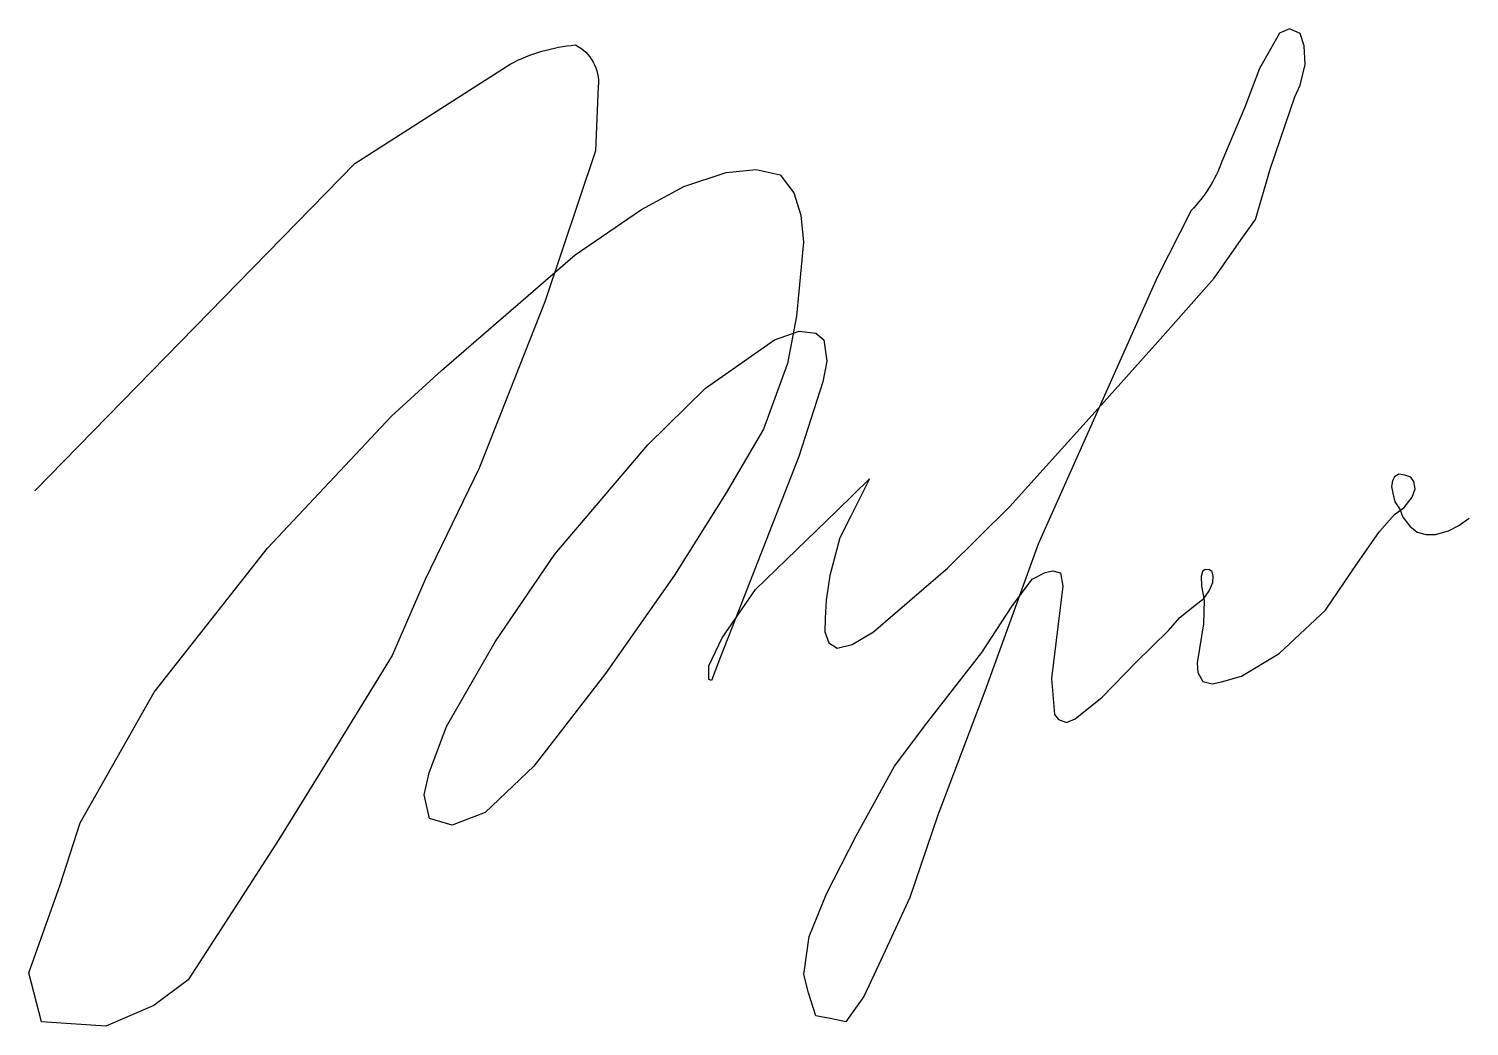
# Model space of a CAD drawing. Header units: millimetres. Extents: x 4475 to 4747, y 3075 to 3263.
import ezdxf

# ---------------------------------------------------------------- set-up
doc = ezdxf.new("R2010")
doc.units = ezdxf.units.MM

msp = doc.modelspace()

# ---------------------------------------------------------------- linework, layer by layer
at = {"color": 5, "lineweight": 30}
for points in [[(4582.41, 3252.07), (4581.86, 3239.85), (4572.28, 3211.35), (4559.92, 3179.97), (4549.73, 3158.92), (4543.51, 3144.56), (4532.46, 3126.66), (4522.08, 3109.84), (4513.95, 3097.26), (4504.96, 3083.33), (4498.45, 3078.47), (4489.39, 3074.58), (4477.26, 3075.4), (4474.86, 3084.68), (4480.78, 3101.3), (4484.56, 3112.97), (4498.54, 3137.68), (4519.96, 3164.84), (4543.37, 3189.8), (4552.82, 3198.37), (4578.04, 3220.26), (4590.58, 3228.79), (4598.53, 3233.17), (4606.57, 3235.8), (4612.22, 3236.34), (4616.77, 3235.37), (4619.33, 3231.94), (4620.65, 3227.74), (4621.15, 3222.62), (4619.83, 3208.66), (4618.12, 3199.75), (4613.63, 3187.32), (4606.58, 3175.29), (4596.79, 3159.72), (4583.76, 3141.19), (4575.64, 3130.65), (4570.26, 3123.66), (4561.06, 3114.96), (4554.84, 3112.57), (4550.51, 3113.8), (4549.54, 3118.29), (4550.45, 3122.44), (4553.72, 3131.17), (4562.92, 3147.19), (4574.17, 3163.7), (4591.74, 3184.39), (4602.67, 3195.05), (4615.71, 3204.16), (4620.36, 3205.81), (4623.5, 3205.47), (4625, 3204.16), (4625.59, 3200.14), (4624.78, 3196.28), (4620.26, 3182.15), (4616.56, 3172.66), (4613.1, 3163.78), (4608.83, 3152.85), (4605.51, 3144.34), (4603.77, 3139.87), (4603.28, 3140.06), (4603.28, 3142.65), (4605.77, 3147.92), (4612.11, 3157.03), (4617.94, 3162.7), (4627.43, 3171.91), (4633.65, 3177.96), (4630.07, 3170.87), (4628.03, 3166.82), (4626.12, 3159.67), (4625.46, 3155), (4625.27, 3151.66), (4625.21, 3149.06), (4625.91, 3147), (4627.53, 3145.96), (4630.34, 3146.63), (4634.4, 3149.03), (4648.4, 3161.11), (4660.09, 3172.68), (4676.79, 3191.23), (4689.11, 3204.92), (4698.72, 3215.84), (4703.79, 3223.11), (4706.49, 3226.9), (4709.35, 3236.61), (4713.96, 3250.07), (4714.98, 3252.31), (4715.89, 3256.16), (4715.72, 3259.71), (4714.92, 3262.01), (4712.94, 3262.92), (4711.06, 3262.07), (4709.34, 3259.07), (4707.27, 3255.43), (4704.52, 3248.14), (4700.16, 3237.84, -0.108774), (4694.39, 3228.64), (4687.97, 3215.98), (4665.49, 3165.62), (4655.38, 3137.86), (4646.5, 3114.44), (4641.25, 3098.86), (4635.82, 3087.19), (4632.57, 3080.2), (4630.36, 3077.11), (4629.14, 3075.4), (4626.17, 3076.01), (4623.5, 3076.55), (4622.09, 3080.86), (4621.24, 3084.36), (4622.24, 3091.51), (4625.52, 3099.59), (4631.11, 3110.5), (4638.35, 3123.68), (4644.66, 3132.03), (4654.84, 3145.13), (4660.47, 3153.85), (4664.37, 3158.97), (4666.79, 3160.23), (4668.25, 3160.57), (4669.69, 3160.18), (4670.15, 3157.69), (4669.21, 3150.01), (4668.01, 3140.26), (4668.3, 3136.46), (4668.53, 3133.45), (4669.29, 3132.47), (4670.81, 3131.94), (4672.48, 3132.61), (4677.55, 3136.69), (4683.94, 3143.27), (4690.07, 3149.3), (4692.21, 3151.74), (4694.78, 3153.81), (4696.73, 3155.37), (4697.77, 3156.8), (4698.45, 3158.37), (4698.54, 3159.56), (4698.35, 3160.38), (4697.84, 3160.74), (4697, 3160.82), (4696.53, 3160.44), (4696.26, 3159.51), (4696.32, 3157.7), (4696.84, 3155.02), (4696.71, 3150.54), (4695.95, 3145.91), (4695.51, 3143.17), (4695.62, 3141.38), (4696.54, 3139.7), (4698.32, 3139.24), (4700.12, 3139.58), (4703.88, 3140.68), (4710.97, 3144.96), (4719.72, 3153.15), (4725.74, 3161.96), (4729.93, 3168), (4732.76, 3171.21), (4734.62, 3172.51), (4736.13, 3174.48), (4736.69, 3176.07), (4736.42, 3177.41), (4735.87, 3178.23), (4734.7, 3178.62), (4733.58, 3178.83), (4732.74, 3178.33), (4732.37, 3177.55), (4732.19, 3176.48), (4732.45, 3175.24), (4732.8, 3173.6), (4733.77, 3172.19), (4734.35, 3170.69), (4735.66, 3169.02), (4737.04, 3167.85), (4738.72, 3167.43), (4740.52, 3167.43), (4742.98, 3168.1), (4744.92, 3169.16), (4746.87, 3170.54)], [(4475.98, 3175.65), (4536.41, 3237.47), (4565.77, 3256.27, -0.098157), (4578.1, 3259.88, -0.304133), (4582.41, 3252.07)]]:
    msp.add_lwpolyline(points, format="xyb", dxfattribs=at)

doc.saveas('drawing.dxf')
